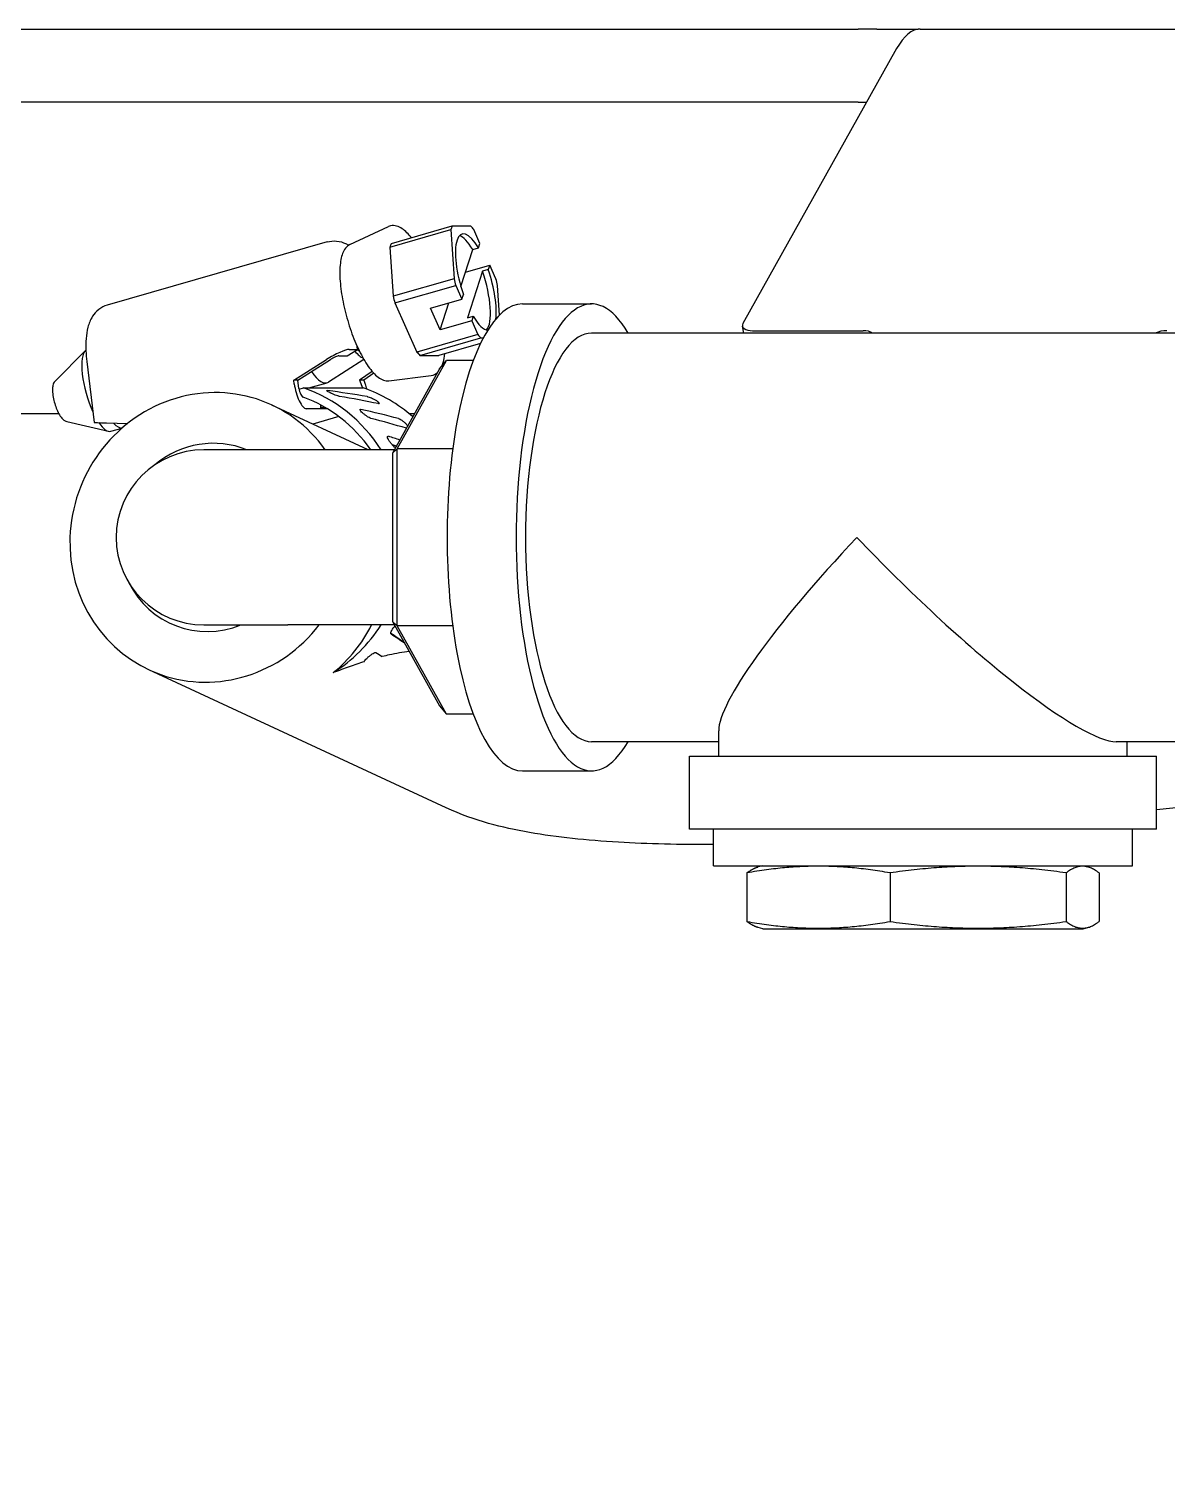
# Model space of a CAD drawing. Header units: millimetres. Extents: x -360063 to 84100, y -179792 to 59400.
# Drawn here: x 7691.7 to 7769.6, y 43520.5 to 43620.2 of the extents above; entities that cross this region are included whole.
import ezdxf

# ---------------------------------------------------------------- set-up
doc = ezdxf.new("R2010")
doc.units = ezdxf.units.MM
doc.header["$LTSCALE"] = 100
doc.layers.add('Visible', color=7, linetype='Continuous', lineweight=25)

msp = doc.modelspace()

# ---------------------------------------------------------------- linework, layer by layer
at = {"layer": 'Visible'}
for p, q in [((7626.416, 43620.17), (7746.61, 43620.17)), ((7746.61, 43620.17), (7747.879, 43620.17)), ((7747.879, 43620.17), (7748.473, 43620.17)), ((7749.743, 43620.17), (7748.473, 43620.17)), ((7749.743, 43620.17), (7752.582, 43620.17)), ((7752.721, 43620.17), (7752.582, 43620.17)), ((7752.721, 43620.17), (7790.577, 43620.17)), ((7751.106, 43618.83), (7740.572, 43600)), ((7746.61, 43615.17), (7626.416, 43615.17)), ((7747.879, 43615.17), (7746.61, 43615.17)), ((7748.473, 43615.17), (7747.879, 43615.17)), ((7748.473, 43615.17), (7749.058, 43615.17)), ((7713.632, 43605.397), (7716.283, 43606.634)), ((7720.634, 43606.654), (7716.459, 43605.454)), ((7721.936, 43606.654), (7720.634, 43606.654)), ((7716.385, 43605.225), (7720.561, 43606.425)), ((7720.561, 43606.425), (7720.777, 43603.058)), ((7722.551, 43605.485), (7722.127, 43606.425)), ((7712.086, 43605.586), (7697.008, 43601.254)), ((7716.385, 43605.225), (7716.601, 43601.859)), ((7721.242, 43602.535), (7722.055, 43605.057)), ((7722.055, 43605.057), (7722.449, 43605.171)), ((7722.449, 43605.171), (7722.551, 43605.485)), ((7721.56, 43603.522), (7723.22, 43603.999)), ((7723.119, 43603.685), (7722.725, 43603.572)), ((7723.22, 43603.999), (7723.119, 43603.685)), ((7723.644, 43603.058), (7723.22, 43603.999)), ((7720.777, 43603.058), (7716.601, 43601.859)), ((7722.725, 43603.572), (7721.694, 43600.376)), ((7716.719, 43601.402), (7720.894, 43602.602)), ((7719.161, 43601.041), (7721.318, 43601.661)), ((7720.894, 43602.602), (7721.318, 43601.661)), ((7721.318, 43601.661), (7721.419, 43601.975)), ((7723.891, 43600.574), (7723.761, 43602.602)), ((7716.719, 43601.402), (7718.236, 43598.035)), ((7719.83, 43599.555), (7719.161, 43601.041)), ((7719.83, 43599.555), (7720.426, 43601.405)), ((7725.466, 43601.335), (7730.198, 43601.335)), ((7721.987, 43600.175), (7719.83, 43599.555)), ((7721.694, 43600.376), (7722.089, 43600.489)), ((7722.089, 43600.489), (7721.987, 43600.175)), ((7721.987, 43600.175), (7722.411, 43599.235)), ((7740.625, 43599.335), (7740.536, 43599.817)), ((7722.411, 43599.235), (7718.236, 43598.035)), ((7718.427, 43597.807), (7722.602, 43599.006)), ((7722.602, 43599.006), (7722.781, 43599.006)), ((7773.123, 43599.335), (7730.198, 43599.335)), ((7741.239, 43599.5), (7748.81, 43599.5)), ((7693.434, 43596.05), (7695.507, 43598.135)), ((7712.871, 43597.771), (7713.448, 43597.771)), ((7713.448, 43597.771), (7714.162, 43598.22)), ((7713.585, 43598.22), (7714.162, 43598.22)), ((7714.162, 43598.22), (7714.137, 43598.42)), ((7718.427, 43597.807), (7719.728, 43597.807)), ((7722.59, 43598.629), (7719.728, 43597.807)), ((7695.608, 43597.387), (7696.109, 43593.219)), ((7709.795, 43596.117), (7712.026, 43597.519)), ((7710.079, 43596.117), (7712.31, 43597.519)), ((7714.595, 43597.526), (7712.171, 43595.981)), ((7715.162, 43596.713), (7714.298, 43596.117)), ((7719.787, 43596.882), (7716.557, 43591.108)), ((7716.869, 43591.397), (7720.26, 43597.459)), ((7719.787, 43596.882), (7720.26, 43597.459)), ((7722.094, 43597.459), (7720.26, 43597.459)), ((7710.079, 43596.117), (7709.795, 43596.117)), ((7709.828, 43595.846), (7709.795, 43596.117)), ((7710.147, 43595.549), (7710.079, 43596.117)), ((7710.823, 43595.577), (7712.071, 43595.936)), ((7714.298, 43596.117), (7714.511, 43595.577)), ((7714.582, 43596.117), (7714.298, 43596.117)), ((7715.271, 43596.592), (7714.582, 43596.117)), ((7714.582, 43596.117), (7714.689, 43595.846)), ((7716.312, 43596.07), (7719.215, 43596.428)), ((7710.156, 43595.49), (7710.458, 43595.577)), ((7710.458, 43595.577), (7714.56, 43595.577)), ((7643.647, 43593.82), (7693.684, 43593.82)), ((7714.9, 43591.335), (7708.289, 43594.405)), ((7712.078, 43594.156), (7710.642, 43594.156)), ((7712.077, 43594.157), (7711.64, 43594.157)), ((7717.686, 43593.82), (7718.074, 43593.82)), ((7694.233, 43593.269), (7697.096, 43592.603)), ((7696.949, 43593.186), (7698.408, 43593.145)), ((7697.258, 43592.605), (7698.019, 43592.823)), ((7712.879, 43593.615), (7711.094, 43593.102)), ((7709.377, 43591.335), (7703.622, 43591.335)), ((7716.684, 43591.335), (7709.377, 43591.335)), ((7716.557, 43591.108), (7716.869, 43591.397)), ((7716.557, 43591.108), (7716.557, 43579.561)), ((7720.683, 43591.397), (7716.869, 43591.397)), ((7716.869, 43579.273), (7716.869, 43591.397)), ((7703.622, 43579.335), (7709.377, 43579.335)), ((7716.684, 43579.335), (7709.377, 43579.335)), ((7716.557, 43579.561), (7719.787, 43573.788)), ((7716.557, 43579.561), (7716.869, 43579.273)), ((7720.683, 43579.273), (7716.869, 43579.273)), ((7720.26, 43573.211), (7716.869, 43579.273)), ((7720.229, 43566.809), (7699.866, 43576.265)), ((7719.787, 43573.788), (7720.26, 43573.211)), ((7722.094, 43573.211), (7720.26, 43573.211)), ((7738.911, 43570.335), (7738.911, 43572.085)), ((7738.911, 43571.335), (7730.198, 43571.335)), ((7773.123, 43571.335), (7766.161, 43571.335)), ((7766.911, 43570.335), (7766.911, 43571.335)), ((7736.911, 43570.335), (7768.911, 43570.335)), ((7736.911, 43565.335), (7736.911, 43570.335)), ((7768.911, 43565.335), (7768.911, 43570.335)), ((7725.466, 43569.335), (7730.198, 43569.335)), ((7778.304, 43567.625), (7768.911, 43566.661)), ((7768.911, 43565.335), (7736.911, 43565.335)), ((7738.561, 43562.835), (7738.561, 43565.335)), ((7767.261, 43562.835), (7767.261, 43565.335)), ((7738.561, 43562.835), (7767.261, 43562.835)), ((7741.926, 43562.835), (7741.623, 43562.754)), ((7763.897, 43562.835), (7764.2, 43562.754)), ((7740.844, 43562.34), (7740.844, 43559.012)), ((7750.656, 43562.34), (7750.656, 43559.012)), ((7762.723, 43562.34), (7762.723, 43559.012)), ((7764.979, 43562.34), (7764.979, 43559.012)), ((7741.926, 43558.517), (7741.623, 43558.598)), ((7741.926, 43558.517), (7763.897, 43558.517)), ((7763.897, 43558.517), (7764.2, 43558.598))]:
    msp.add_line(p, q, dxfattribs=at)
msp.add_arc((7703.622, 43585.335), 6, 90, 270, dxfattribs=at)
for centre, major_axis, ratio, start_param, end_param in [((7816.384, 43800.17), (0, 481.5), 0.795801, 0.18649, 3.098743), ((7816.384, 43800.17), (0, -476.5), 0.795801, 3.260217, 6.251137), ((7907.189, 43800.17), (0, 476.5), 0.946407, 0.109602, 2.931834), ((7901.375, 43800.17), (0, 461), 0.946407, 6.257012, 9.247012), ((7752.721, 43610.17), (0, 10), 0.322975, 0, 0.523599), ((7722.269, 43602.83), (-1.227, 4.272), 0.311658, 0.380999, 0.48758), ((7722.269, 43602.83), (-1.227, 4.272), 0.311658, 5.616987, 5.723568), ((7722.269, 43602.83), (-0.947, 3.296), 0.311658, 5.408934, 8.026016), ((7721.875, 43602.717), (-0.947, 3.296), 0.311658, 5.408934, 6.090023), ((7718.094, 43601.63), (-1.227, 4.272), 0.311658, 0.380999, 0.48758), ((7722.269, 43602.83), (0.947, -3.296), 0.311658, 0.608771, 1.742831), ((7722.269, 43602.83), (1.227, -4.272), 0.311658, 4.56979, 4.67637), ((7721.875, 43602.717), (0.947, -3.296), 0.311658, 0.193163, 1.742831), ((7722.269, 43602.83), (-1.227, 4.272), 0.311658, 4.56979, 4.67637), ((7730.198, 43585.335), (0, -16), 0.322975, 2.636232, 6.788546), ((7718.094, 43601.63), (1.227, -4.272), 0.311658, 4.56979, 4.67637), ((7725.466, 43585.335), (0, 16), 0.322975, 0, 3.141593), ((7722.269, 43602.83), (0.947, -3.296), 0.311658, 5.408934, 6.155426), ((7741.519, 43600), (-0.983, -0.183), 0.473204, 5.907811, 7.478608), ((7722.269, 43602.83), (1.227, -4.272), 0.311658, 5.616987, 5.723568), ((7730.198, 43585.335), (0, -14), 0.322975, 3.141593, 6.283185), ((7748.53, 43599), (0.983, 0.183), 0.473204, 0.358664, 1.195422), ((7769.351, 43599), (-0.983, -0.183), 0.473204, 4.337015, 5.173774), ((7696.451, 43595.412), (-0.807, 2.807), 0.311658, 0.121838, 2.02681), ((7712.47, 43597.519), (1.195, 0.673), 0.165166, 0.285537, 1.856334), ((7712.47, 43597.519), (0.43, 0.242), 0.165166, 0.285537, 1.856334), ((7713.918, 43600.431), (0.807, -2.807), 0.311658, 5.592204, 6.084722), ((7713.918, 43600.431), (0.701, -2.441), 0.311658, 5.758251, 5.918479), ((7718.094, 43601.63), (1.227, -4.272), 0.311658, 5.616987, 5.723568), ((7711.019, 43599.597), (1.052, -3.662), 0.311658, 5.53083, 6.375153), ((7704.078, 43585.335), (-4.212, -9.07), 0.955, 2.637627, 7.621941), ((7710.327, 43595.382), (0.351, -1.221), 0.311658, 4.23427, 6.193876), ((7714.429, 43595.382), (0.351, -1.221), 0.311658, 1.567803, 1.870297), ((7710.327, 43595.382), (0.126, -0.439), 0.311658, 4.23427, 6.193876), ((7707.307, 43585.335), (0, 10.16), 0.946407, 5.344131, 5.951285), ((7707.307, 43585.335), (0, 10.77), 0.946407, 5.303307, 5.968945), ((7710.281, 43585.335), (-28.719, 3.653), 0.352759, 4.598757, 4.693234), ((7708.435, 43585.335), (-28.719, 3.653), 0.352759, 4.505783, 4.60026), ((7711.409, 43585.335), (0, 10.77), 0.946407, 5.586581, 5.968945), ((7711.875, 43593.805), (0.199, -0.738), 0.207422, 3.692765, 4.161309), ((7710.281, 43585.335), (-25.333, 3.222), 0.352759, 4.688701, 4.704004), ((7710.281, 43585.335), (-27.717, 5.505), 0.333967, 4.535634, 4.630111), ((7697.392, 43593.186), (1.283, -0.032), 0.009258, 3.142943, 4.359869), ((7696.451, 43595.412), (0.807, -2.807), 0.311658, 5.523851, 6.283185), ((7697.263, 43595.645), (0.807, -2.807), 0.311658, 5.693421, 6.233115), ((7697.263, 43595.645), (0.807, -2.807), 0.311658, 0.324471, 0.391878), ((7708.435, 43585.335), (-27.717, 5.505), 0.333967, 4.445761, 4.537137), ((7704.078, 43585.335), (2.738, 5.895), 0.955, 0.042004, 1.108669), ((7710.281, 43585.335), (-26.324, 7.149), 0.305968, 4.535741, 4.566011), ((7710.281, 43585.335), (24.834, -6.745), 0.305968, 1.388105, 1.39954), ((7752.911, 43585.335), (-13.811, -13.811), 0.165934, 4.876825, 6.118749), ((7752.911, 43585.335), (-13.811, 13.811), 0.165934, 1.40636, 2.977157), ((7704.078, 43585.335), (-2.738, -5.895), 0.955, 5.632148, 7.075971), ((7708.761, 43585.335), (0, 6.75), 0.946407, 2.66571, 2.690126), ((7706.793, 43584.074), (-0.554, -10.066), 0.940006, 0.704294, 1.132943), ((7707.307, 43585.335), (0, -10.77), 0.946407, 0.534296, 0.979878), ((7717.917, 43578.908), (-51.971, 35.111), 0.014908, 1.552491, 1.569634), ((7708.435, 43585.335), (-15.256, 10.741), 0.051244, 2.160286, 2.231159), ((7710.281, 43585.335), (-12.594, 10.458), 0.204326, 2.152221, 2.190548)]:
    msp.add_ellipse(centre, major_axis=major_axis, ratio=ratio, start_param=start_param, end_param=end_param, dxfattribs=at)
for points, knots in [([(7717.867, 43605.858), (7717.657, 43606.125), (7717.445, 43606.336), (7716.974, 43606.657), (7716.696, 43606.747), (7716.379, 43606.673), (7716.33, 43606.656), (7716.283, 43606.634)], [7.2927291, 7.2927291, 7.2927291, 7.2927291, 7.5836848, 7.5836848, 7.9277579, 7.9277579, 7.9925096, 7.9925096, 7.9925096, 7.9925096]), ([(7712.086, 43605.586), (7712.299, 43605.647), (7712.524, 43605.663), (7712.962, 43605.619), (7713.168, 43605.552), (7713.42, 43605.434), (7713.49, 43605.396), (7713.556, 43605.356)], [4.62308, 4.62308, 4.62308, 4.62308, 4.7471499, 4.7471499, 4.8891175, 4.8891175, 4.9481055, 4.9481055, 4.9481055, 4.9481055]), ([(7713.632, 43605.397), (7713.481, 43605.327), (7713.359, 43605.205), (7713.133, 43604.845), (7713.05, 43604.574), (7712.947, 43603.905), (7712.934, 43603.499), (7712.983, 43602.616), (7713.042, 43602.144), (7713.221, 43601.175), (7713.341, 43600.678), (7713.629, 43599.703), (7713.797, 43599.225), (7714.167, 43598.334), (7714.368, 43597.92), (7714.788, 43597.193), (7715.007, 43596.882), (7715.458, 43596.385), (7715.689, 43596.202), (7716.06, 43596.072), (7716.187, 43596.054), (7716.312, 43596.07)], [1.709324, 1.709324, 1.709324, 1.709324, 1.932266, 1.932266, 2.253695, 2.253695, 2.59831, 2.59831, 2.928863, 2.928863, 3.254817, 3.254817, 3.579774, 3.579774, 3.906095, 3.906095, 4.237715, 4.237715, 4.584032, 4.584032, 4.752479, 4.752479, 4.752479, 4.752479]), ([(7697.008, 43601.254), (7696.794, 43601.192), (7696.595, 43601.086), (7696.248, 43600.816), (7696.108, 43600.65), (7695.841, 43600.236), (7695.749, 43599.988), (7695.615, 43599.483), (7695.576, 43599.225), (7695.536, 43598.685), (7695.534, 43598.404), (7695.557, 43597.877), (7695.578, 43597.634), (7695.608, 43597.387)], [1.660105, 1.660105, 1.660105, 1.660105, 1.784175, 1.784175, 1.926143, 1.926143, 2.13984, 2.13984, 2.358376, 2.358376, 2.576911, 2.576911, 2.752783, 2.752783, 2.752783, 2.752783]), ([(7719.943, 43597.072), (7719.976, 43597.15), (7720.006, 43597.234), (7720.084, 43597.503), (7720.122, 43597.705), (7720.146, 43597.927)], [5.166449, 5.166449, 5.166449, 5.166449, 5.2609791, 5.2609791, 5.4522595, 5.4522595, 5.4522595, 5.4522595]), ([(7693.434, 43596.05), (7693.388, 43596.004), (7693.356, 43595.952), (7693.291, 43595.806), (7693.272, 43595.707), (7693.25, 43595.466), (7693.255, 43595.319), (7693.288, 43595.022), (7693.314, 43594.874), (7693.384, 43594.581), (7693.426, 43594.436), (7693.525, 43594.158), (7693.58, 43594.025), (7693.702, 43593.778), (7693.769, 43593.666), (7693.919, 43593.464), (7694.001, 43593.377), (7694.149, 43593.296), (7694.188, 43593.28), (7694.233, 43593.269)], [1.832079, 1.832079, 1.832079, 1.832079, 2.014059, 2.014059, 2.338488, 2.338488, 2.731744, 2.731744, 3.08152, 3.08152, 3.420607, 3.420607, 3.760237, 3.760237, 4.111789, 4.111789, 4.503138, 4.503138, 4.629724, 4.629724, 4.629724, 4.629724]), ([(7712.929, 43594.993), (7712.913, 43594.996), (7712.893, 43595.001), (7712.828, 43595.018), (7712.776, 43595.035), (7712.67, 43595.074), (7712.608, 43595.099), (7712.484, 43595.151), (7712.421, 43595.179), (7712.31, 43595.23), (7712.255, 43595.257), (7712.162, 43595.305), (7712.124, 43595.326), (7712.074, 43595.359), (7712.058, 43595.374), (7712.052, 43595.392), (7712.063, 43595.397), (7712.093, 43595.397), (7712.105, 43595.396), (7712.12, 43595.394)], [0.0088519, 0.0088519, 0.0088519, 0.0088519, 0.019136, 0.019136, 0.0382719, 0.0382719, 0.0574166, 0.0574166, 0.0765612, 0.0765612, 0.095739, 0.095739, 0.1149168, 0.1149168, 0.1340561, 0.1340561, 0.1531954, 0.1531954, 0.1620489, 0.1620489, 0.1620489, 0.1620489]), ([(7714.818, 43594.986), (7714.835, 43594.983), (7714.855, 43594.979), (7714.92, 43594.961), (7714.971, 43594.944), (7715.076, 43594.903), (7715.137, 43594.876), (7715.258, 43594.817), (7715.319, 43594.785), (7715.425, 43594.723), (7715.477, 43594.69), (7715.563, 43594.627), (7715.597, 43594.598), (7715.641, 43594.551), (7715.655, 43594.531), (7715.656, 43594.503), (7715.644, 43594.497), (7715.624, 43594.497), (7715.614, 43594.497), (7715.602, 43594.498), (7715.588, 43594.501)], [0.1620473, 0.1620473, 0.1620473, 0.1620473, 0.1723314, 0.1723314, 0.1914674, 0.1914674, 0.210612, 0.210612, 0.2297566, 0.2297566, 0.2489232, 0.2489232, 0.2680898, 0.2680898, 0.2872403, 0.2872403, 0.3063908, 0.3063908, 0.3063908, 0.3152441, 0.3152441, 0.3152441, 0.3152441]), ([(7715.078, 43593.49), (7715.062, 43593.494), (7715.043, 43593.501), (7714.984, 43593.527), (7714.937, 43593.552), (7714.843, 43593.61), (7714.788, 43593.647), (7714.68, 43593.726), (7714.625, 43593.768), (7714.53, 43593.847), (7714.483, 43593.889), (7714.405, 43593.964), (7714.374, 43593.998), (7714.334, 43594.052), (7714.323, 43594.075), (7714.323, 43594.105), (7714.335, 43594.112), (7714.365, 43594.112), (7714.377, 43594.111), (7714.391, 43594.108)], [0.0088519, 0.0088519, 0.0088519, 0.0088519, 0.019136, 0.019136, 0.0382719, 0.0382719, 0.0574166, 0.0574166, 0.0765612, 0.0765612, 0.095739, 0.095739, 0.1149168, 0.1149168, 0.1340561, 0.1340561, 0.1531954, 0.1531954, 0.1620489, 0.1620489, 0.1620489, 0.1620489]), ([(7716.964, 43593.479), (7716.981, 43593.475), (7716.999, 43593.468), (7717.059, 43593.442), (7717.105, 43593.416), (7717.198, 43593.357), (7717.251, 43593.318), (7717.355, 43593.234), (7717.406, 43593.187), (7717.494, 43593.099), (7717.536, 43593.052), (7717.58, 43592.995), (7717.59, 43592.982), (7717.598, 43592.969)], [0.1620473, 0.1620473, 0.1620473, 0.1620473, 0.17233139, 0.17233139, 0.19146735, 0.19146735, 0.21061197, 0.21061197, 0.22975658, 0.22975658, 0.24892321, 0.24892321, 0.25470904, 0.25470904, 0.25470904, 0.25470904]), ([(7716.766, 43591.481), (7716.761, 43591.484), (7716.756, 43591.487), (7716.717, 43591.511), (7716.677, 43591.543), (7716.598, 43591.617), (7716.554, 43591.663), (7716.467, 43591.764), (7716.425, 43591.818), (7716.351, 43591.92), (7716.316, 43591.974), (7716.259, 43592.072), (7716.237, 43592.117), (7716.212, 43592.187), (7716.207, 43592.217), (7716.216, 43592.257), (7716.23, 43592.267), (7716.26, 43592.267), (7716.272, 43592.264), (7716.285, 43592.26)], [0.0162908, 0.0162908, 0.0162908, 0.0162908, 0.019136, 0.019136, 0.0382719, 0.0382719, 0.0574166, 0.0574166, 0.0765612, 0.0765612, 0.0957278, 0.0957278, 0.1148944, 0.1148944, 0.1340449, 0.1340449, 0.1531954, 0.1531954, 0.1620487, 0.1620487, 0.1620487, 0.1620487]), ([(7716.459, 43578.714), (7716.452, 43578.719), (7716.446, 43578.727), (7716.438, 43578.758), (7716.442, 43578.789), (7716.465, 43578.861), (7716.485, 43578.907), (7716.538, 43579.008), (7716.572, 43579.063), (7716.641, 43579.166), (7716.68, 43579.22), (7716.72, 43579.27)], [0.00885188, 0.00885188, 0.00885188, 0.00885188, 0.01913597, 0.01913597, 0.03827194, 0.03827194, 0.05741655, 0.05741655, 0.07656116, 0.07656116, 0.09513571, 0.09513571, 0.09513571, 0.09513571]), ([(7714.62, 43576.813), (7714.294, 43576.708), (7713.949, 43576.592), (7713.243, 43576.34), (7712.885, 43576.208), (7712.498, 43576.066)], [-10.4569569, -10.4569569, -10.4569569, -10.4569569, -10.2523304, -10.2523304, -10.0636525, -10.0636525, -10.0636525, -10.0636525]), ([(7714.62, 43576.813), (7714.62, 43576.813), (7714.62, 43576.813), (7714.619, 43576.829), (7714.63, 43576.853), (7714.668, 43576.909), (7714.697, 43576.945), (7714.773, 43577.024), (7714.818, 43577.067), (7714.91, 43577.15), (7714.963, 43577.194), (7715.069, 43577.277), (7715.122, 43577.315), (7715.215, 43577.376), (7715.261, 43577.402), (7715.337, 43577.438), (7715.368, 43577.446), (7715.398, 43577.446), (7715.406, 43577.445), (7715.412, 43577.441)], [0.0188901, 0.0188901, 0.0188901, 0.0188901, 0.019136, 0.019136, 0.0382719, 0.0382719, 0.0574166, 0.0574166, 0.0765612, 0.0765612, 0.0957278, 0.0957278, 0.1148944, 0.1148944, 0.1340449, 0.1340449, 0.1531954, 0.1531954, 0.1620487, 0.1620487, 0.1620487, 0.1620487]), ([(7717.7, 43577.521), (7717.265, 43577.461), (7716.813, 43577.383), (7716.182, 43577.245), (7716.021, 43577.207), (7715.857, 43577.166)], [-11.1829244, -11.1829244, -11.1829244, -11.1829244, -10.8432172, -10.8432172, -10.7293693, -10.7293693, -10.7293693, -10.7293693]), ([(7738.561, 43564.289), (7736.245, 43564.273), (7734.069, 43564.321), (7729.856, 43564.569), (7727.85, 43564.776), (7724.046, 43565.453), (7722.272, 43565.861), (7720.229, 43566.809)], [1.0043693, 1.0043693, 1.0043693, 1.0043693, 1.2078415, 1.2078415, 1.4273628, 1.4273628, 1.646884, 1.646884, 1.646884, 1.646884])]:
    msp.add_open_spline(points, degree=3, knots=knots, dxfattribs=at)
msp.add_open_spline([(7719.215, 43596.428), (7719.376, 43596.448), (7719.528, 43596.523), (7719.648, 43596.634)], degree=3, dxfattribs=at)
for points, weights in [([(7750.656, 43562.34), (7745.75, 43563.2), (7740.844, 43562.34)], [1.25941194014, 1.45424364533, 1.25941194014]), ([(7762.723, 43562.34), (7756.689, 43563.2), (7750.656, 43562.34)], [1.25941194014, 1.45424364533, 1.25941194014]), ([(7764.979, 43562.34), (7763.851, 43563.2), (7762.723, 43562.34)], [1.25941194014, 1.45424364533, 1.25941194014]), ([(7740.844, 43562.34), (7741.259, 43562.656), (7741.623, 43562.754)], [1.25941194014, 1.32462099975, 1.3461798593]), ([(7741.623, 43558.598), (7741.259, 43558.696), (7740.844, 43559.012)], [1.3461798593, 1.32462099975, 1.25941194014]), ([(7740.844, 43559.012), (7745.75, 43558.152), (7750.656, 43559.012)], [1.25941194014, 1.45424364533, 1.25941194014]), ([(7750.656, 43559.012), (7756.689, 43558.152), (7762.723, 43559.012)], [1.25941194014, 1.45424364533, 1.25941194014]), ([(7762.723, 43559.012), (7763.851, 43558.152), (7764.979, 43559.012)], [1.25941194014, 1.45424364533, 1.25941194014])]:
    msp.add_rational_spline(points, weights, degree=2, dxfattribs=at)

doc.saveas('drawing.dxf')
